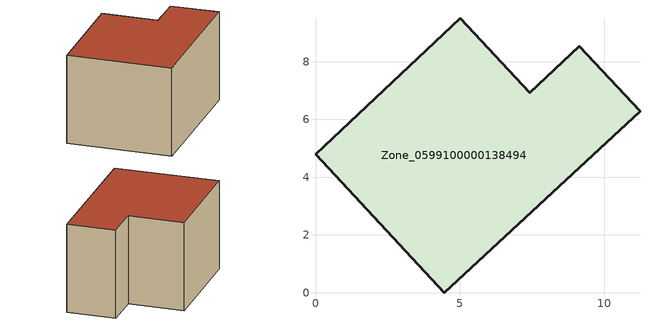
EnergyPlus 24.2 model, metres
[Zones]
Zone_0599100000138494
 floor ground (C_G): 4.46,0 0,4.79 5.02,9.5 7.42,6.93 9.14,8.53 11.24,6.28 z0
 wall outside (C_F): 9.14,8.53 7.42,6.93 5.02,9.5 0,4.79 4.46,0 11.24,6.28 9.14,8.53 z0:5.64
 roof outside (C_R): 4.46,0 11.24,6.28 9.14,8.53 7.42,6.93 5.02,9.5 0,4.79 z5.64
[BUILDING]
Pand.0599100000138494: North Axis=0; Terrain=City; Loads Convergence Tolerance Value=0.04; Temperature Convergence Tolerance Value=0.4; Solar Distribution=FullExterior; Maximum Number of Warmup Days=25; Minimum Number of Warmup Days=1
[Site:Location]
Rotterdam.The.Hague.AP_ZH_NLD Design_Conditions: Latitude=51.96; Longitude=4.45; Time Zone=1; Elevation=-4.5
[SITE:GROUNDTEMPERATURE:BUILDINGSURFACE]
18, 18, 18, 18, 18, 18, 18, 18, 18, 18, 18, 18
[MATERIAL] Thermal Absorptance=0.9; Solar Absorptance=0.7; Visible Absorptance=0.7
Name | Roughness | Thickness | Conductivity | Density | Specific Heat
G.TI.1975-1991 | MediumSmooth | 0.15 | 0.288461 | 540 | 1210
F.TI.1975-1991 | Rough | 0.3 | 0.230769 | 1920 | 840
R.TI.1975-1991 | MediumRough | 0.2 | 0.153846 | 1500 | 1000
[CONSTRUCTION]
C_G: G.TI.1975-1991
C_F: F.TI.1975-1991
C_R: R.TI.1975-1991
[ZONE]
Zone_0599100000138494: Type=1; Multiplier=1; Ceiling Height=Autocalculate; Volume=Autocalculate; Floor Area=autocalculate; Part of Total Floor Area=Yes
[ZONEINFILTRATION:DESIGNFLOWRATE]
Infil_Zone_0599100000138494: Zone or ZoneList or Space or SpaceList=Zone_0599100000138494; Schedule=AlwaysOn; Design Flow Rate Calculation Method=Flow/Area; Flow Rate per Floor Area=0.003; Constant Term Coefficient=1; Temperature Term Coefficient=0; Velocity Term Coefficient=0; Velocity Squared Term Coefficient=0
[HVACTEMPLATE:ZONE:IDEALLOADSAIRSYSTEM]
Zone_0599100000138494: Maximum Heating Supply Air Temperature=50; Minimum Cooling Supply Air Temperature=13; Maximum Heating Supply Air Humidity Ratio=0.0156; Minimum Cooling Supply Air Humidity Ratio=0.0077; Heating Limit=NoLimit; Cooling Limit=NoLimit; Dehumidification Control Type=ConstantSensibleHeatRatio; Cooling Sensible Heat Ratio=0.7; Dehumidification Setpoint=60; Humidification Control Type=None; Humidification Setpoint=30; Outdoor Air Method=None; Outdoor Air Flow Rate per Person=0.00944; Outdoor Air Flow Rate per Zone Floor Area=0; Outdoor Air Flow Rate per Zone=0; Demand Controlled Ventilation Type=None; Outdoor Air Economizer Type=NoEconomizer; Heat Recovery Type=None; Sensible Heat Recovery Effectiveness=0.7; Latent Heat Recovery Effectiveness=0.65
[ZONECONTROL:THERMOSTAT]
ThermostatControl_Zone_0599100000138494: Zone or ZoneList=Zone_0599100000138494; Control Type Schedule=DualSetpointControlType; Control 1=Thermostat_Zone_0599100000138494; Temperature Difference Between Cutout And Setpoint=0
[THERMOSTATSETPOINT:DUALSETPOINT]
Thermostat_Zone_0599100000138494: Heating Setpoint Temperature Schedule=HeatingSetpoint_Zone_0599100000138494; Cooling Setpoint Temperature Schedule=CoolingSetpoint_Zone_0599100000138494
[SCHEDULE:COMPACT]
HeatingSetpoint_Zone_0599100000138494: Through: 12/31, For: AllDays, Until: 24:00, 21
CoolingSetpoint_Zone_0599100000138494: Through: 12/31, For: AllDays, Until: 24:00, 24
DualSetpointControlType: Through: 12/31, For: AllDays, Until: 24:00, 4
AlwaysOn: Through: 12/31, For: AllDays, Until: 24:00, 1
